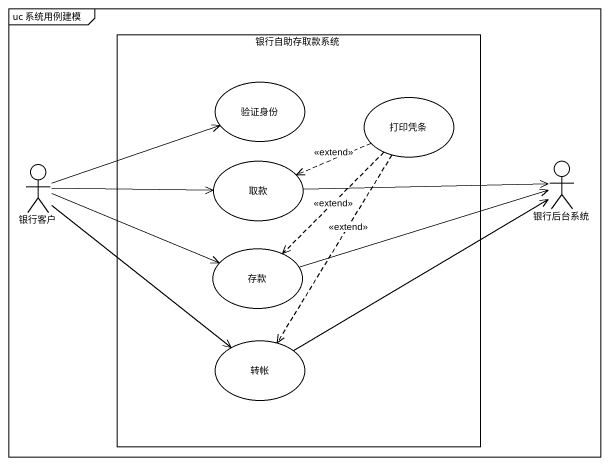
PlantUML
@startuml
mainframe uc 系统用例建模
rectangle 银行自助存取款系统 {
  usecase 验证身份
  usecase 打印凭条
  usecase 取款
  usecase 存款
  usecase 转帐
}
actor 银行客户
actor 银行后台系统
打印凭条 .left.> 取款 : <<extend>>
打印凭条 ..> 存款 : <<extend>>
打印凭条 ..> 转帐 : <<extend>>
银行客户 -right-> 验证身份
银行客户 -right-> 取款
银行客户 -right-> 存款
银行客户 --> 转帐
取款 -right-> 银行后台系统
存款 -right-> 银行后台系统
转帐 -right-> 银行后台系统
@enduml
